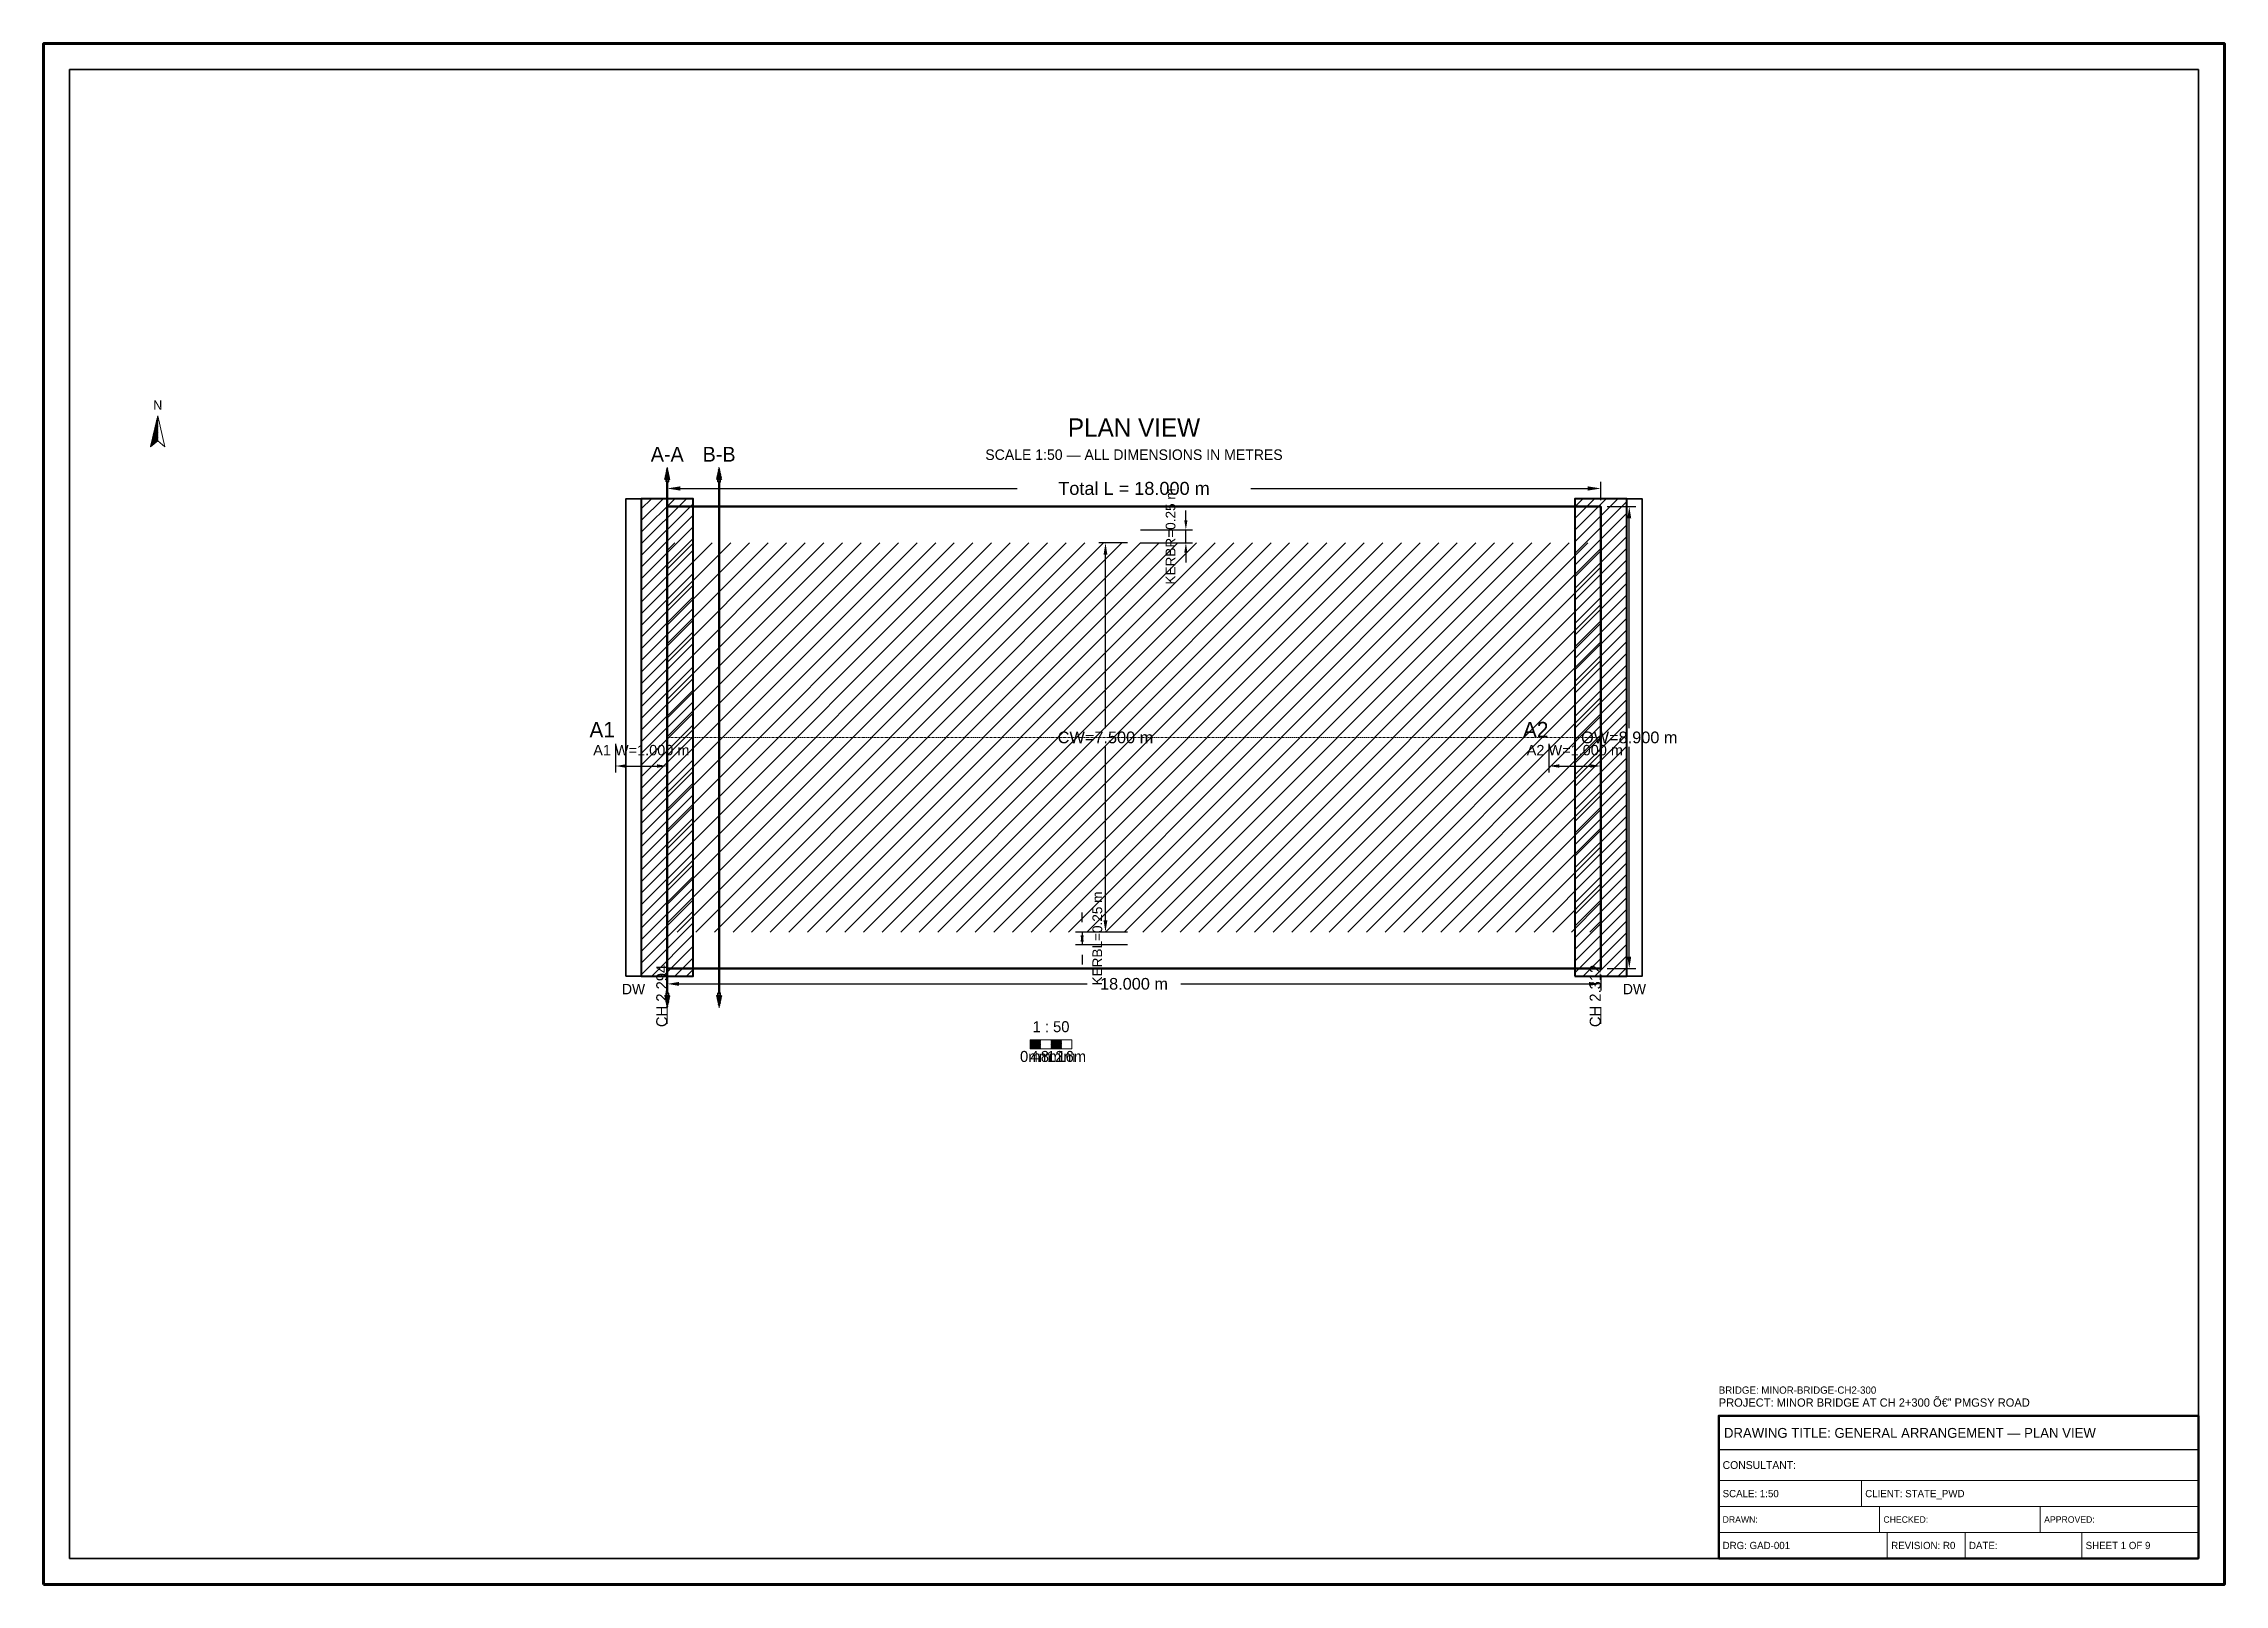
# Model space of a CAD drawing. Header units: metres. Extents: x 0 to 841, y 0 to 594.
import ezdxf
from ezdxf.enums import TextEntityAlignment as Align

# ---------------------------------------------------------------- set-up
doc = ezdxf.new("R2010")
doc.units = ezdxf.units.M
doc.linetypes.add('CENTER', pattern=[1.5, 0.75, -0.25, 0.25, -0.25])
doc.linetypes.add('DASHED', pattern=[0.5, 0.375, -0.125])
for name, color, linetype, lineweight in [('BORDER-INNER', 7, 'Continuous', 35), ('BORDER-OUTER', 7, 'Continuous', 70), ('CIVIL-CHAINAGE', 7, 'Continuous', 18), ('DIM-CHAINAGE', 3, 'Continuous', 18), ('DIM-LINEAR', 3, 'Continuous', 18), ('STRUC-CENTRE', 6, 'CENTER', 18), ('STRUC-HATCHING', 8, 'Continuous', 18), ('STRUC-OUTLINE', 1, 'Continuous', 50), ('STRUC-SECTION', 2, 'Continuous', 35), ('SUB-ABUT', 3, 'Continuous', 35), ('SUB-DIRT-WALL', 3, 'Continuous', 35), ('SUPER-DECK', 2, 'Continuous', 50), ('SYM-NORTHARROW', 7, 'Continuous', 18), ('SYM-SCALE', 7, 'Continuous', 13), ('TEXT-GENERAL', 7, 'Continuous', 18), ('TEXT-HEADER', 7, 'Continuous', 25), ('TEXT-SPEC', 7, 'Continuous', 13), ('TEXT-TITLE', 7, 'Continuous', 25), ('TITLEBLK-BOX', 7, 'Continuous', 50), ('TITLEBLK-TEXT', 7, 'Continuous', 18)]:
    doc.layers.add(name, color=color, linetype=linetype, lineweight=lineweight)
doc.styles.add('BRIDGE_STD', font='Arial.ttf')
doc.dimstyles.new('pmb100', dxfattribs={"dimtxt": 2.5, "dimasz": 0.9375, "dimexe": 2.5, "dimexo": 2.5, "dimtad": 0, "dimtih": 1, "dimdec": 0, "dimtxsty": 'BRIDGE_STD', "dimcen": 2.5, "dimazin": 3, "dimtfac": 1, "dimtmove": 0, "dimatfit": 3})

msp = doc.modelspace()

# ---------------------------------------------------------------- hatches: boundary and pattern name
at = {"layer": 'STRUC-HATCHING'}
h = msp.add_hatch(dxfattribs=at)
h.set_pattern_fill('ANSI31', scale=1.6)
h.paths.add_polyline_path([(240.5, 251.5), (600.5, 251.5), (600.5, 401.5), (240.5, 401.5)])
at = {"layer": 'STRUC-SECTION'}
h = msp.add_hatch(dxfattribs=at)
h.set_pattern_fill('SOLID')
h.paths.add_polyline_path([(239.45, 425.95), (241.55, 425.95), (240.5, 430.75)])
h = msp.add_hatch(dxfattribs=at)
h.set_pattern_fill('SOLID')
h.paths.add_polyline_path([(259.45, 425.95), (261.55, 425.95), (260.5, 430.75)])
h = msp.add_hatch(dxfattribs=at)
h.set_pattern_fill('SOLID')
h.paths.add_polyline_path([(239.45, 227.05), (241.55, 227.05), (240.5, 222.25)])
h = msp.add_hatch(dxfattribs=at)
h.set_pattern_fill('SOLID')
h.paths.add_polyline_path([(259.45, 227.05), (261.55, 227.05), (260.5, 222.25)])
at = {"layer": 'SUB-ABUT'}
h = msp.add_hatch(dxfattribs=at)
h.set_pattern_fill('ANSI31')
h.paths.add_polyline_path([(230.5, 234.5), (250.5, 234.5), (250.5, 418.5), (230.5, 418.5)])
h = msp.add_hatch(dxfattribs=at)
h.set_pattern_fill('ANSI31')
h.paths.add_polyline_path([(590.5, 234.5), (610.5, 234.5), (610.5, 418.5), (590.5, 418.5)])
at = {"layer": 'SYM-NORTHARROW'}
h = msp.add_hatch(dxfattribs=at)
h.set_pattern_fill('SOLID')
h.paths.add_polyline_path([(44, 450.5), (41.2, 438.5), (44, 440.9)])
at = {"layer": 'SYM-SCALE'}
h = msp.add_hatch(dxfattribs=at)
h.set_pattern_fill('SOLID')
h.paths.add_polyline_path([(380.5, 206.5), (384.5, 206.5), (384.5, 209.9), (380.5, 209.9)])
h = msp.add_hatch(dxfattribs=at)
h.set_pattern_fill('SOLID')
h.paths.add_polyline_path([(388.5, 206.5), (392.5, 206.5), (392.5, 209.9), (388.5, 209.9)])

# ---------------------------------------------------------------- linework, layer by layer
at = {"layer": 'BORDER-INNER'}
msp.add_lwpolyline([(10, 10), (831, 10), (831, 584), (10, 584), (10, 10)], dxfattribs=at)
at = {"layer": 'BORDER-OUTER'}
msp.add_lwpolyline([(0, 0), (841, 0), (841, 594), (0, 594), (0, 0)], dxfattribs=at)
at = {"layer": 'CIVIL-CHAINAGE'}
for p, q in [((240.5, 222.5), (240.5, 216.12)), ((600.5, 222.5), (600.5, 216.12))]:
    msp.add_line(p, q, dxfattribs=at)
at = {"layer": 'STRUC-CENTRE'}
msp.add_line((240.5, 326.5), (600.5, 326.5), dxfattribs=at)
at = {"layer": 'STRUC-OUTLINE', "lineweight": 50}
msp.add_lwpolyline([(240.5, 237.5), (240.5, 415.5), (600.5, 415.5), (600.5, 237.5), (240.5, 237.5)], dxfattribs=at)
at = {"layer": 'STRUC-SECTION', "color": 1, "linetype": 'DASHED', "lineweight": 50}
for p, q in [((240.5, 425.5), (240.5, 227.5)), ((260.5, 425.5), (260.5, 227.5))]:
    msp.add_line(p, q, dxfattribs=at)
at = {"layer": 'STRUC-SECTION', "color": 1}
for points in [[(240.05, 425.05), (240.95, 425.05), (240.95, 425.95), (240.05, 425.95), (240.05, 425.05)], [(260.05, 425.05), (260.95, 425.05), (260.95, 425.95), (260.05, 425.95), (260.05, 425.05)], [(240.05, 227.05), (240.95, 227.05), (240.95, 227.95), (240.05, 227.95), (240.05, 227.05)], [(260.05, 227.05), (260.95, 227.05), (260.95, 227.95), (260.05, 227.95), (260.05, 227.05)]]:
    msp.add_lwpolyline(points, dxfattribs=at)
at = {"layer": 'SUB-ABUT', "lineweight": 40}
for points in [[(230.5, 234.5), (250.5, 234.5), (250.5, 418.5), (230.5, 418.5), (230.5, 234.5)], [(590.5, 234.5), (610.5, 234.5), (610.5, 418.5), (590.5, 418.5), (590.5, 234.5)]]:
    msp.add_lwpolyline(points, dxfattribs=at)
at = {"layer": 'SUB-DIRT-WALL', "lineweight": 35}
for points in [[(224.5, 234.5), (230.5, 234.5), (230.5, 418.5), (224.5, 418.5), (224.5, 234.5)], [(610.5, 234.5), (616.5, 234.5), (616.5, 418.5), (610.5, 418.5), (610.5, 234.5)]]:
    msp.add_lwpolyline(points, dxfattribs=at)
at = {"layer": 'SUPER-DECK', "lineweight": 30}
msp.add_lwpolyline([(240.5, 237.5), (240.5, 415.5), (600.5, 415.5), (600.5, 237.5), (240.5, 237.5)], dxfattribs=at)
at = {"layer": 'SYM-NORTHARROW'}
msp.add_lwpolyline([(44, 450.5), (41.2, 438.5), (44, 440.9), (46.8, 438.5), (44, 450.5)], dxfattribs=at)
at = {"layer": 'SYM-SCALE'}
msp.add_lwpolyline([(380.5, 206.5), (396.5, 206.5), (396.5, 209.9), (380.5, 209.9), (380.5, 206.5)], dxfattribs=at)
at = {"layer": 'TITLEBLK-BOX', "lineweight": 50}
msp.add_lwpolyline([(646, 10), (831, 10), (831, 65), (646, 65), (646, 10)], dxfattribs=at)
at = {"layer": 'TITLEBLK-BOX', "lineweight": 30}
msp.add_lwpolyline([(646, 52), (831, 52), (831, 65), (646, 65), (646, 52)], dxfattribs=at)
at = {"layer": 'TITLEBLK-BOX', "lineweight": 18}
for points in [[(646, 40), (831, 40), (831, 52), (646, 52), (646, 40)], [(646, 30), (701, 30), (701, 40), (646, 40), (646, 30)], [(701, 30), (831, 30), (831, 40), (701, 40), (701, 30)], [(646, 20), (708, 20), (708, 30), (646, 30), (646, 20)], [(708, 20), (770, 20), (770, 30), (708, 30), (708, 20)], [(770, 20), (831, 20), (831, 30), (770, 30), (770, 20)], [(646, 10), (711, 10), (711, 20), (646, 20), (646, 10)], [(711, 10), (741, 10), (741, 20), (711, 20), (711, 10)], [(741, 10), (786, 10), (786, 20), (741, 20), (741, 10)], [(786, 10), (831, 10), (831, 20), (786, 20), (786, 10)]]:
    msp.add_lwpolyline(points, dxfattribs=at)

# ---------------------------------------------------------------- texts
at = {"layer": 'DIM-CHAINAGE'}
for s, p in [('CH 2.294', (240.5, 214.85)), ('CH 2.312', (600.5, 214.85))]:
    msp.add_text(s, height=4.25, rotation=90, dxfattribs=at).set_placement(p)
at = {"layer": 'SYM-NORTHARROW'}
msp.add_text('N', height=3.6, dxfattribs=at).set_placement((44, 452.9), align=Align.CENTER)
at = {"layer": 'TEXT-GENERAL'}
for s, p in [('A1', (210.5, 326.5)), ('A2', (570.5, 326.5))]:
    msp.add_text(s, height=6, dxfattribs=at).set_placement(p)
for s, p in [('1 : 50', (388.5, 212.88)), ('0m', (380.5, 201.4)), ('4m', (384.5, 201.4)), ('8m', (388.5, 201.4)), ('12m', (392.5, 201.4)), ('16m', (396.5, 201.4))]:
    msp.add_text(s, height=4.25, dxfattribs=at).set_placement(p, align=Align.CENTER)
at = {"layer": 'TEXT-HEADER'}
msp.add_text('PLAN VIEW', height=7, dxfattribs=at).set_placement((420.5, 442.5), align=Align.CENTER)
at = {"layer": 'TEXT-HEADER', "color": 1}
for s, p in [('A-A', (240.5, 432.85)), ('B-B', (260.5, 432.85))]:
    msp.add_text(s, height=5.7, dxfattribs=at).set_placement(p, align=Align.CENTER)
at = {"layer": 'TEXT-SPEC', "color": 8}
msp.add_text('SCALE 1:50 — ALL DIMENSIONS IN METRES', height=4.05, dxfattribs=at).set_placement((420.5, 433.5), align=Align.CENTER)
at = {"layer": 'TEXT-SPEC'}
for p in [(227.5, 227.5), (613.5, 227.5)]:
    msp.add_text('DW', height=4, dxfattribs=at).set_placement(p, align=Align.CENTER)
at = {"layer": 'TEXT-TITLE'}
for s, height, p in [('PROJECT: MINOR BRIDGE AT CH 2+300 â€” PMGSY ROAD', 3.2, (646, 68.5)), ('DRAWING TITLE: GENERAL ARRANGEMENT — PLAN VIEW', 3.8, (648, 56.5))]:
    msp.add_text(s, height=height, dxfattribs=at).set_placement(p)
at = {"layer": 'TITLEBLK-TEXT'}
for s, height, p in [('BRIDGE: MINOR-BRIDGE-CH2-300', 2.8, (646, 73.5)), ('CONSULTANT: ', 3, (647.5, 44.5)), ('SCALE: 1:50', 2.8, (647.5, 33.6)), ('CLIENT: STATE_PWD', 2.8, (702.5, 33.6)), ('DRAWN: ', 2.5, (647.5, 23.75)), ('CHECKED: ', 2.5, (709.5, 23.75)), ('APPROVED: ', 2.5, (771.5, 23.75)), ('DRG: GAD-001', 2.8, (647.5, 13.6)), ('REVISION: R0', 2.8, (712.5, 13.6)), ('DATE: ', 2.8, (742.5, 13.6)), ('SHEET 1 OF 9', 2.8, (787.5, 13.6))]:
    msp.add_text(s, height=height, dxfattribs=at).set_placement(p)

# ---------------------------------------------------------------- dimensions: what is measured, and where the dimension line sits
at = {"layer": 'DIM-LINEAR'}
for base, p1, p2, text, override in [((240.5, 422.5), (240.5, 415.5), (600.5, 415.5), 'Total L = 18.000 m', {"dimtxt": 5, "dimasz": 5, "dimgap": 2, "dimclrt": 3}), ((220.5, 315.5), (220.5, 326.5), (240.5, 326.5), 'A1 W=1.000 m', {"dimtxt": 4, "dimasz": 4, "dimgap": 1.6, "dimclrt": 3}), ((580.5, 315.5), (580.5, 326.5), (600.5, 326.5), 'A2 W=1.000 m', {"dimtxt": 4, "dimasz": 4, "dimgap": 1.6, "dimclrt": 3}), ((240.5, 231.5), (240.5, 237.5), (600.5, 237.5), '18.000 m', {"dimtxt": 4.5, "dimasz": 4.5, "dimgap": 1.8, "dimclrt": 3})]:
    msp.add_linear_dim(base=base, p1=p1, p2=p2, text=text, dimstyle='pmb100', override=override, dxfattribs=at).render()
for base, p1, p2, text, override in [((440.5, 401.5), (420.5, 401.5), (420.5, 406.5), 'KERBR=0.25 m', {"dimtxt": 3.75, "dimasz": 3.75, "dimgap": 1.5, "dimclrt": 3}), ((611.5, 237.5), (600.5, 237.5), (600.5, 415.5), 'OW=8.900 m', {"dimtxt": 4.5, "dimasz": 4.5, "dimgap": 1.8, "dimclrt": 3}), ((409.5, 251.5), (420.5, 251.5), (420.5, 401.5), 'CW=7.500 m', {"dimtxt": 4.5, "dimasz": 4.5, "dimgap": 1.8, "dimclrt": 3}), ((400.5, 251.5), (420.5, 251.5), (420.5, 246.5), 'KERBL=0.25 m', {"dimtxt": 3.75, "dimasz": 3.75, "dimgap": 1.5, "dimclrt": 3})]:
    msp.add_linear_dim(base=base, p1=p1, p2=p2, angle=90, text=text, dimstyle='pmb100', override=override, dxfattribs=at).render()

doc.saveas('drawing.dxf')
